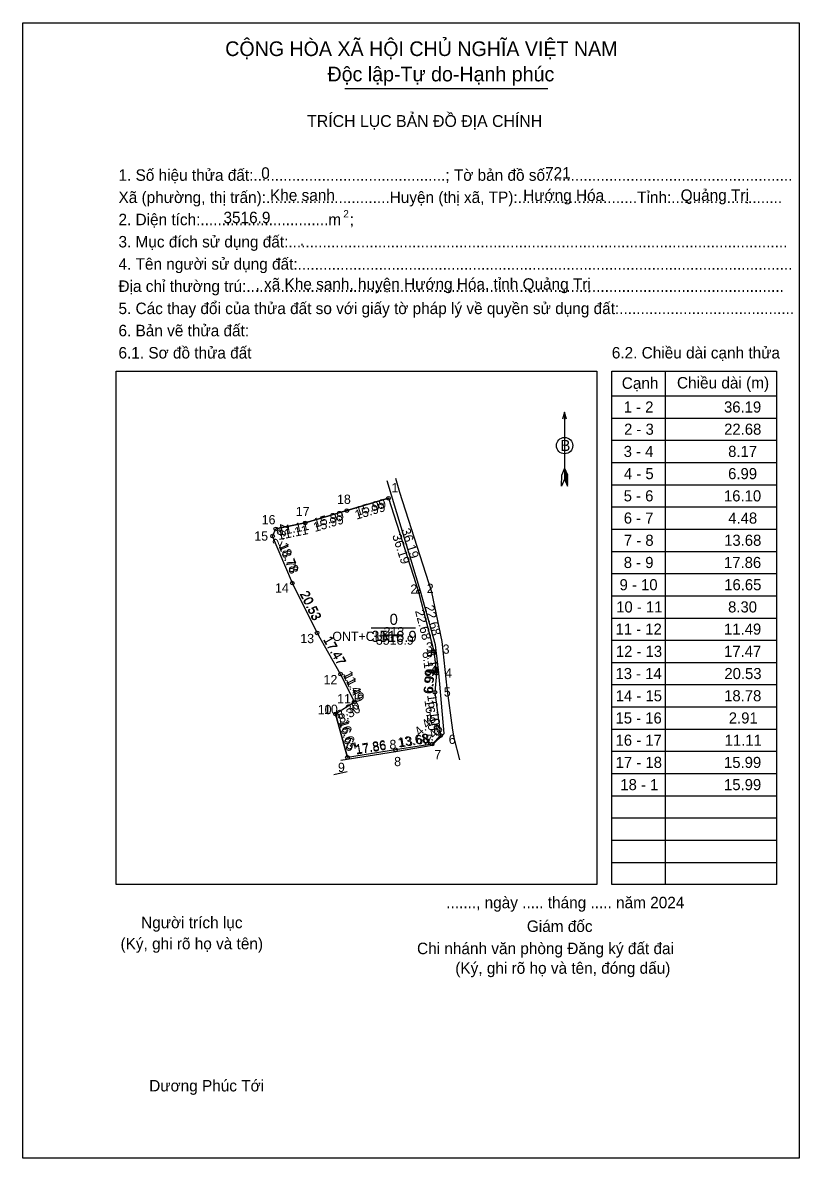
# Model space of a CAD drawing. Extents: x 547791 to 550201, y 1837614 to 1838819.
# Drawn here: x 548847.2 to 549133.4, y 1838399.9 to 1838818.5 of the extents above; entities that cross this region are included whole.
import ezdxf

# ---------------------------------------------------------------- set-up
doc = ezdxf.new("R2010")
doc.units = 0
for name, color, linetype in [('Level 1', 7, 'Continuous'), ('Level 10', 7, 'Continuous'), ('Level 11', 7, 'Continuous'), ('Level 13', 7, 'Continuous'), ('Level 2', 7, 'Continuous'), ('Level 23', 7, 'Continuous'), ('Level 36', 7, 'Continuous'), ('Level 49', 7, 'Continuous'), ('Level 52', 7, 'Continuous'), ('Level 6', 7, 'Continuous'), ('Level 63', 7, 'Continuous'), ('Level 9', 7, 'Continuous')]:
    doc.layers.add(name, color=color, linetype=linetype)

msp = doc.modelspace()

# ---------------------------------------------------------------- linework, layer by layer
at = {"layer": 'Level 1'}
for p, q in [((548847.24, 1838818.53), (548847.24, 1838818.53)), ((548881.7, 1838690.11), (548881.7, 1838690.11)), ((549083.97, 1838690.11), (549083.97, 1838500.81)), ((549064.31, 1838680.97), (549125.05, 1838680.97)), ((549046.92, 1838675.02), (549046.92, 1838650.25)), ((549064.31, 1838672.78), (549125.05, 1838672.78)), ((549064.31, 1838664.59), (549125.05, 1838664.59)), ((549064.31, 1838656.4), (549125.05, 1838656.4)), ((549045.83, 1838647.72), (549045.89, 1838651.82)), ((549046.92, 1838654.34), (549045.89, 1838651.82)), ((549046.92, 1838654.34), (549047.97, 1838651.82)), ((549046.92, 1838653.99), (549047.97, 1838651.45)), ((549046.92, 1838653.63), (549047.97, 1838651.09)), ((549046.92, 1838653.28), (549047.99, 1838650.72)), ((549046.92, 1838652.91), (549047.99, 1838650.36)), ((549046.92, 1838652.55), (549047.99, 1838649.99)), ((549046.92, 1838652.2), (549047.99, 1838649.62)), ((549046.92, 1838651.84), (549048, 1838649.25)), ((549046.92, 1838651.49), (549048, 1838648.88)), ((549048.01, 1838647.72), (549047.97, 1838651.82)), ((549046.92, 1838650.25), (549045.83, 1838647.72)), ((549046.92, 1838651.13), (549048, 1838648.51)), ((549046.92, 1838650.78), (549048.01, 1838648.16)), ((549046.92, 1838650.25), (549048.01, 1838647.72)), ((549064.31, 1838648.21), (549125.05, 1838648.21)), ((549064.31, 1838640.02), (549125.05, 1838640.02)), ((549064.31, 1838631.83), (549125.05, 1838631.83)), ((549064.31, 1838623.64), (549125.05, 1838623.64)), ((549064.31, 1838615.46), (549125.05, 1838615.46)), ((549064.31, 1838607.27), (549125.05, 1838607.27)), ((549064.31, 1838599.08), (549125.05, 1838599.08)), ((549064.31, 1838590.89), (549125.05, 1838590.89)), ((549064.31, 1838582.7), (549125.05, 1838582.7)), ((549064.31, 1838574.51), (549125.05, 1838574.51)), ((549064.31, 1838566.32), (549125.05, 1838566.32)), ((549064.31, 1838558.13), (549125.05, 1838558.13)), ((549064.31, 1838549.94), (549125.05, 1838549.94)), ((549064.31, 1838541.75), (549125.05, 1838541.75)), ((549064.31, 1838533.56), (549125.05, 1838533.56)), ((549064.31, 1838525.37), (549125.05, 1838525.37)), ((549064.31, 1838517.19), (549125.05, 1838517.19)), ((549064.31, 1838509), (549125.05, 1838509)), ((549058.85, 1838500.81), (549058.85, 1838500.81))]:
    msp.add_line(p, q, dxfattribs=at)
for points in [[(548881.7, 1838690.11), (549058.85, 1838690.11), (549058.85, 1838500.81), (548881.7, 1838500.81)], [(549064.31, 1838690.11), (549125.05, 1838690.11), (549125.05, 1838500.81), (549064.31, 1838500.81)]]:
    msp.add_lwpolyline(points, close=True, dxfattribs=at)
msp.add_lwpolyline([(549047.63, 1838672.39), (549046.92, 1838675.02), (549046.21, 1838672.39)], dxfattribs=at)
msp.add_circle((549046.92, 1838662.64), 3.02, dxfattribs=at)
at = {"layer": 'Level 10'}
msp.add_lwpolyline([(548939.3, 1838629.27), (548940.47, 1838631.93), (548951.36, 1838634.12), (548966.69, 1838638.68), (548982.02, 1838643.23), (548993.1, 1838608.78), (548998.75, 1838586.81), (548999.67, 1838578.69), (548999.15, 1838571.72), (549001.25, 1838555.76), (548998.08, 1838552.59), (548984.56, 1838550.48), (548966.92, 1838547.69), (548962.46, 1838563.73), (548969.5, 1838568.12), (548964.38, 1838578.41), (548955.7, 1838593.57), (548946.6, 1838611.97)], close=True, dxfattribs=at)
at = {"layer": 'Level 11'}
for centre in [(548982.02, 1838643.23), (548966.69, 1838638.68), (548951.36, 1838634.12), (548940.47, 1838631.93), (548939.3, 1838629.27), (548939.3, 1838629.27), (548946.6, 1838611.97), (548993.1, 1838608.78), (548955.7, 1838593.57), (548998.75, 1838586.81), (548964.38, 1838578.41), (548999.67, 1838578.69), (548999.15, 1838571.72), (548969.5, 1838568.12), (548962.46, 1838563.73), (549001.25, 1838555.76), (548984.56, 1838550.48), (548998.08, 1838552.59), (548966.92, 1838547.69)]:
    msp.add_circle(centre, 0.682, dxfattribs=at)
at = {"layer": 'Level 13'}
msp.add_line((548965.98, 1838794.33), (549040.69, 1838794.33), dxfattribs=at)
at = {"layer": 'Level 2'}
msp.add_lwpolyline([(548847.24, 1838818.55), (549133.41, 1838818.55), (549133.41, 1838399.9), (548847.24, 1838399.9)], close=True, dxfattribs=at)
at = {"layer": 'Level 23'}
msp.add_line((548961.9, 1838541.4), (548966.86, 1838542.55), dxfattribs=at)
msp.add_lwpolyline([(549008.38, 1838546.75), (549006.24, 1838554.86), (549005.77, 1838557.69), (549003.71, 1838573.25), (549001.81, 1838590.48), (548997.95, 1838608.6), (548986.22, 1838645.31), (548984.74, 1838650.53)], dxfattribs=at)
at = {"layer": 'Level 36'}
for p, q in [((548982.02, 1838643.23), (548993.1, 1838608.78)), ((548951.36, 1838634.12), (548940.47, 1838631.93)), ((548993.1, 1838608.78), (548998.75, 1838586.81)), ((548979.91, 1838592.9), (548987.37, 1838592.9)), ((548962.46, 1838563.73), (548966.92, 1838547.69))]:
    msp.add_line(p, q, dxfattribs=at)
for points in [[(548964.46, 1838546.64), (548984.67, 1838549.81), (548998.08, 1838552.26), (549002.53, 1838556.45), (549000.62, 1838578.81), (548999.41, 1838589.14), (548993.81, 1838608.99), (548981.55, 1838649.69)], [(548982.02, 1838643.23), (548966.69, 1838638.68), (548951.36, 1838634.12)]]:
    msp.add_lwpolyline(points, dxfattribs=at)
at = {"layer": 'Level 9'}
msp.add_line((548975.65, 1838595.46), (548992.04, 1838595.46), dxfattribs=at)

# ---------------------------------------------------------------- texts
at = {"layer": 'Level 1'}
for s, height, p in [('TRÍCH LỤC BẢN ĐỒ ĐỊA CHÍNH', 4.3678, (548952.04, 1838780.12)), ('1. Số hiệu thửa đất:.............................................; Tờ bản đồ số:.........................................................', 4.23106, (548882.53, 1838760.26)), ('Xã (phường, thị trấn):.............................Huyện (thị xã, TP):............................Tỉnh:..........................', 4.23106, (548882.53, 1838752.07)), ('2. Diện tích:..............................m  ;', 4.2311, (548882.53, 1838743.88)), ('2', 2.73, (548965.38, 1838746.75)), ('3. Mục đích sử dụng đất:.....................................................................................................................', 4.23106, (548882.53, 1838735.69)), ('4. Tên người sử dụng đất:....................................................................................................................', 4.23106, (548882.53, 1838727.5)), ('Địa chỉ thường trú:..............................................................................................................................', 4.23106, (548882.53, 1838719.31)), ('5. Các thay đổi của thửa đất so với giấy tờ pháp lý về quyền sử dụng đất:.........................................', 4.23106, (548882.53, 1838711.12)), ('6. Bản vẽ thửa đất:', 4.2311, (548882.53, 1838702.94)), ('6.1. Sơ đồ thửa đất', 4.2311, (548882.53, 1838694.75)), ('6.2. Chiều dài cạnh thửa', 4.2311, (549064.32, 1838694.76)), ('Cạnh', 4.231, (549068, 1838683.57)), ('Chiều dài (m)', 4.2311, (549088.34, 1838683.7)), ('B', 4.09, (549045.41, 1838660.64)), ('ONT+CLN', 3.412, (548961.34, 1838590.62)), ('213', 3.412, (548980.2, 1838592.36)), ('3516.9', 3.412, (548977.37, 1838589.22)), ('......., ngày ..... tháng ..... năm 2024', 4.2311, (549003.31, 1838492.08)), ('Người trích lục', 4.2311, (548890.87, 1838484.71)), ('Giám đốc', 4.231, (549033.02, 1838483.34)), ('(Ký, ghi rõ họ và tên)', 4.2311, (548883.28, 1838476.93)), ('Chi nhánh văn phòng Đăng ký đất đai', 4.2311, (548992.55, 1838475.15)), ('(Ký, ghi rõ họ và tên, đóng dấu)', 4.2311, (549006.64, 1838467.92)), ('Dương Phúc Tới', 4.2311, (548893.85, 1838424.54))]:
    msp.add_text(s, height=height, dxfattribs=at).set_placement(p)
at = {"layer": 'Level 13'}
for s, height, p in [('CỘNG HÒA XÃ HỘI CHỦ NGHĨA VIỆT NAM', 5.4048, (548921.86, 1838806.26)), ('Độc lập-Tự do-Hạnh phúc', 5.4048, (548959.55, 1838796.92)), ('0', 4.09, (548982.44, 1838596.55)), ('.', 4.09, (548973.75, 1838593.41)), ('3516.9', 4.095, (548975.66, 1838590.27))]:
    msp.add_text(s, height=height, dxfattribs=at).set_placement(p)
at = {"layer": 'Level 49'}
for s, rotation, p in [('15.99', 16.5311, (548970.23, 1838635.32)), ('15.99', 16.5654, (548954.9, 1838630.76)), ('2.91', 66.2577, (548942.11, 1838625.14)), ('11.11', 11.3706, (548941.49, 1838627.82)), ('36.19', 287.8291, (548986.64, 1838631.55)), ('18.78', 292.8781, (548941.56, 1838626.03)), ('20.53', 296.3154, (548949.46, 1838608.03)), ('22.68', 284.4222, (548995.34, 1838603.35)), ('17.47', 299.7937, (548957.99, 1838591.22)), ('8.17', 276.4641, (548994.52, 1838586.54)), ('11.49', 296.4536, (548965.19, 1838578.61)), ('6.99', 85.7333, (548998.27, 1838570.97)), ('16.10', 277.4959, (548995.28, 1838568.72)), ('8.30', 31.9468, (548964.55, 1838560.05)), ('16.65', 285.5388, (548964, 1838561.23)), ('4.48', 45, (548996.07, 1838551.74)), ('13.68', 8.8703, (548985.73, 1838551.49)), ('17.86', 8.9876, (548970.11, 1838549.02))]:
    msp.add_text(s, height=3.412, rotation=rotation, dxfattribs=at).set_placement(p)
at = {"layer": 'Level 52'}
for s, p in [('1 - 2', (549068.72, 1838674.83)), ('36.19', (549105.68, 1838674.83)), ('2 - 3', (549068.85, 1838666.64)), ('22.68', (549105.72, 1838666.64)), ('3 - 4', (549068.7, 1838658.45)), ('8.17', (549107.2, 1838658.45)), ('4 - 5', (549068.8, 1838650.26)), ('6.99', (549107.19, 1838650.26)), ('5 - 6', (549068.71, 1838642.07)), ('16.10', (549105.66, 1838642.07)), ('6 - 7', (549068.73, 1838633.88)), ('4.48', (549107.24, 1838633.88)), ('7 - 8', (549068.77, 1838625.69)), ('13.68', (549105.72, 1838625.69)), ('8 - 9', (549068.73, 1838617.5)), ('17.86', (549105.67, 1838617.5)), ('9 - 10', (549067.19, 1838609.31)), ('16.65', (549105.75, 1838609.31)), ('10 - 11', (549065.94, 1838601.12)), ('8.30', (549107.17, 1838601.12)), ('11 - 12', (549065.7, 1838592.94)), ('11.49', (549105.68, 1838592.94)), ('12 - 13', (549065.82, 1838584.75)), ('17.47', (549105.69, 1838584.75)), ('13 - 14', (549065.68, 1838576.56)), ('20.53', (549105.8, 1838576.56)), ('14 - 15', (549065.77, 1838568.37)), ('18.78', (549105.72, 1838568.37)), ('15 - 16', (549065.69, 1838560.18)), ('2.91', (549107.43, 1838560.18)), ('16 - 17', (549065.71, 1838551.99)), ('11.11', (549105.92, 1838551.99)), ('17 - 18', (549065.75, 1838543.8)), ('15.99', (549105.68, 1838543.8)), ('18 - 1', (549067.46, 1838535.61)), ('15.99', (549105.68, 1838535.61))]:
    msp.add_text(s, height=4.095, dxfattribs=at).set_placement(p)
at = {"layer": 'Level 6'}
for s, height, p in [('0', 4.23, (548935.13, 1838761.01)), ('721', 4.231, (549039.73, 1838761.06)), ('Khe sanh', 4.231, (548938.37, 1838752.88)), ('Hướng Hóa', 4.231, (549031.68, 1838752.82)), ('Quảng Trị', 4.231, (549089.69, 1838752.85)), ('3516.9', 4.231, (548921.22, 1838744.63)), ('.', 4.23, (548949.35, 1838736.4)), (', xã Khe sanh, huyện Hướng Hóa, tỉnh Quảng Trị', 4.2311, (548933.04, 1838720.09))]:
    msp.add_text(s, height=height, dxfattribs=at).set_placement(p)
at = {"layer": 'Level 63'}
for s, rotation, p in [('15.99', 16.5311, (548970.53, 1838636.67)), ('11.11', 11.3706, (548941.74, 1838629.38)), ('15.99', 16.5654, (548954.98, 1838632.34)), ('36.19', 287.8291, (548983.35, 1838629.48)), ('18.78', 292.8781, (548941.5, 1838625.49)), ('20.53', 296.3154, (548949.17, 1838608.03)), ('22.68', 284.4222, (548991.78, 1838601.68)), ('17.47', 299.7937, (548957.79, 1838591.07)), ('8.17', 276.4641, (548995.99, 1838587.25)), ('6.99', 85.7333, (548998.42, 1838571.37)), ('11.49', 296.4536, (548965.19, 1838577.85)), ('8.30', 31.9468, (548964.25, 1838561.46)), ('16.10', 277.4959, (548996.27, 1838570.64)), ('4.48', 45, (548993.61, 1838555.37)), ('16.65', 285.5388, (548963.74, 1838560.65)), ('13.68', 8.8703, (548986.13, 1838551.33)), ('17.86', 8.9876, (548970.13, 1838548.71))]:
    msp.add_text(s, height=3.412, rotation=rotation, dxfattribs=at).set_placement(p)
for s, p in [(' 2', (548988.82, 1838608.02)), (' 3', (548994.59, 1838586.72)), (' 4', (548996.13, 1838578.09)), (' 10', (548957.01, 1838563.73)), (' 6', (548997.28, 1838556.01)), (' 7', (548994.52, 1838552.63)), (' 8', (548981.11, 1838550.75))]:
    msp.add_text(s, height=3.412, dxfattribs=at).set_placement(p)
at = {"layer": 'Level 9'}
for s, height, p in [('1', 3.41, (548983.11, 1838645.39)), ('18', 3.412, (548963.07, 1838641.16)), ('17', 3.412, (548947.9, 1838636.65)), ('16', 3.412, (548935.31, 1838633.63)), ('15', 3.412, (548932.58, 1838627.6)), ('14', 3.412, (548940.2, 1838608.45)), ('2', 3.41, (548996.14, 1838608.29)), ('13', 3.412, (548949.53, 1838589.81)), ('3', 3.41, (549001.99, 1838585.9)), ('4', 3.41, (549002.86, 1838577.07)), ('12', 3.412, (548958.11, 1838574.65)), ('5', 3.41, (549002.42, 1838570.14)), ('11', 3.412, (548963.09, 1838567.6)), ('10', 3.412, (548955.96, 1838563.61)), ('6', 3.41, (549004.22, 1838552.65)), ('8', 3.41, (548984.12, 1838544.46)), ('7', 3.41, (548998.91, 1838546.99)), ('9', 3.41, (548963.41, 1838542.31))]:
    msp.add_text(s, height=height, dxfattribs=at).set_placement(p)

doc.saveas('drawing.dxf')
